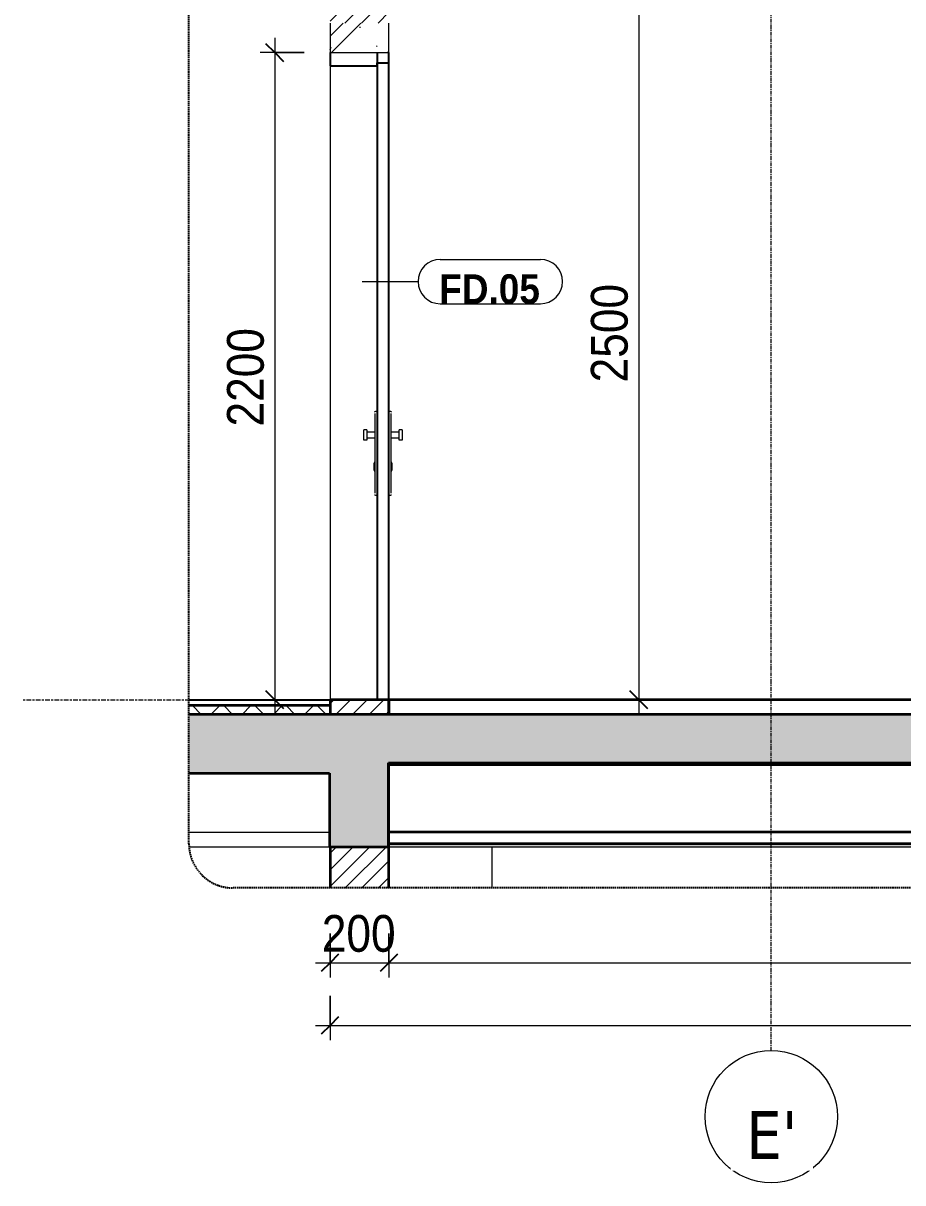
# Model space of a CAD drawing. Header units: millimetres. Extents: x 41758 to 237109, y 3795 to 78637.
# Drawn here: x 57239 to 60229, y 3958 to 7900 of the extents above; entities that cross this region are included whole.
import ezdxf

# ---------------------------------------------------------------- set-up
doc = ezdxf.new("R2010")
doc.units = ezdxf.units.MM
for name, pattern in [('Centre', [31.75, 6.35, -4.7625, 15.875, -4.7625]), ('Grid Line', [22.225, 12.7, -3.175, 3.175, -3.175]), ('Hidden', [7.14375, 4.7625, -2.38125]), ('IMPORT-CENTER _2_', [40.64, 25.4, -5.08, 5.08, -5.08])]:
    doc.linetypes.add(name, pattern=pattern)
for name, color, linetype, lineweight in [('0-4', 90, 'Continuous', 5), ('A-ANNO-DIMS', 211, 'Continuous', 9), ('A-ANNO-DIMS-50', 211, 'Continuous', 9), ('A-CLNG-1', 250, 'Continuous', 35), ('A-CLNG-FNSH-1', 7, 'Continuous', 18), ('A-CLNG-PATT-3', 13, 'Continuous', 18), ('A-DETL-GENF', 92, 'Continuous', 18), ('A-DETL-GENF-4', 9, 'Continuous', 18), ('A-DETL-GENF-5', 92, 'Hidden', 25), ('A-DETL-MEDM', 33, 'Continuous', 35), ('A-DETL-THIN', 151, 'Continuous', 18), ('A-DOOR', 31, 'Continuous', 18), ('A-DOOR-4', 31, 'Continuous', 25), ('A-DOOR-FRAM', 31, 'Continuous', 25), ('A-DOOR-FRAM-1', 31, 'Continuous', 18), ('A-DOOR-IDEN', 31, 'Continuous', 9), ('A-FLOR-FNSH-1', 250, 'Continuous', 35), ('A-FLOR-LEVL-2', 51, 'Centre', 9), ('A-FLOR-PATT-1', 253, 'Continuous', 18), ('A-FLOR-PATT-3', 8, 'Continuous', 18), ('A-WALL', 113, 'Continuous', 18), ('A-WALL-2', 250, 'Continuous', 35), ('A-WALL-PATT-2', 111, 'Continuous', 18), ('G-IMPT', 8, 'Continuous', 18), ('G-IMPT-3', 8, 'IMPORT-CENTER _2_', 18), ('M-EQPM', 50, 'Continuous', 18), ('M-EQPM-2', 50, 'Continuous', 25), ('S-BEAM-2', 7, 'Continuous', 18), ('S-GRID-1', 1, 'Grid Line', 9), ('S-GRID-IDEN', 1, 'Continuous', 9)]:
    doc.layers.add(name, color=color, linetype=linetype, lineweight=lineweight)
doc.styles.add('Arial_B_1', font='arialbd.ttf', dxfattribs={"width": 0.9, "height": 100})
doc.styles.add('Tahoma_B', font='tahomabd.ttf', dxfattribs={"height": 162.5})
doc.styles.add('UTM Avo', font='', dxfattribs={"width": 0.9, "height": 125})
doc.styles.get('UTM Avo').set_extended_font_data('UTM Avo')
doc.dimstyles.new('1_Dim_chi_tiet_2_5', dxfattribs={"dimscale": 304.8, "dimtxt": 124.912619, "dimasz": 0.19685, "dimexe": 0.164042, "dimexo": 0.0625, "dimgap": 0.016404, "dimtad": 1, "dimdec": 0, "dimrnd": 5, "dimzin": 0, "dimdsep": 46, "dimtxsty": 'UTM Avo', "dimblk1": 'OBLIQUE', "dimblk2": 'OBLIQUE', "dimsah": 1, "dimcen": 0.09, "dimdle": 0.164042, "dimazin": 0, "dimtfac": 1, "dimtdec": 4, "dimtix": 1, "dimtmove": 0, "dimatfit": 3, "dimfxl": 0.328084, "dimfxlon": 1, "dimtvp": 1, "dimtolj": 1, "dimtzin": 0, "dimarcsym": 2})
pattern_1 = [(50, (40790.24, 15875), (364.368, -31.878), [38.1, -419.1]), (355, (40790.24, 15875), (-70.486, 382.113), [30.48, -335.28]), (100.451, (40820.6, 15872.34), (293.885, 350.233), [32.38, -356.18]), (46.184, (40790.24, 15976.6), (542.158, -84.086), [57.15, -628.65]), (96.636, (40835.4, 15969.6), (474.805, 494.855), [48.57, -534.27]), (351.184, (40790.24, 15976.6), (474.81, 494.85), [45.72, -502.92]), (21, (40841.04, 15951.2), (303.2285, -204.5305), [38.1, -419.1]), (326, (40841.04, 15951.2), (123.604, 368.376), [30.48, -335.28]), (71.451, (40866.3, 15934.16), (426.834, 163.843), [32.38, -356.18]), (37.5, (40790.24, 15875), (6.1766, 169.1102), [3.353, -327.863, 3.353, -337.007, -336.55]), (37.5, (40790.24, 15875), (6.1766, 169.1102), [-671.576, 3.353, -333.197]), (7.5, (40790.24, 15875), (133.639, 200.3615), [3.353, -190.703, 3.353, -320.243, -128.27]), (7.5, (40790.24, 15875), (133.639, 200.3615), [-517.652, 3.353, -124.917]), (327.5, (40676.96, 15875), (271.1818, -11.4584), [3.353, -123.647, 3.353, -392.887, -525.78]), (327.5, (40676.96, 15875), (271.1818, -11.4584), [-523.24, 3.353, -522.427]), (317.5, (40626.16, 15875), (296.2585, 50.853), [3.353, -161.747, 3.353, -259.791, -373.38]), (317.5, (40626.16, 15875), (296.2585, 50.853), [-428.244, 3.353, -370.027]), (45, (40790.24, 15875), (-125.7236, 125.7236), []), (45, (40790.24, 16065.5), (-125.7236, 125.7236), [])]
pattern_2 = [(45, (63535.365, 15875), (-28.28427, 28.28427), [])]
pattern_3 = [(50, (63535.37, 15875), (364.368, -31.878), [38.1, -419.1]), (355, (63535.37, 15875), (-70.486, 382.113), [30.48, -335.28]), (100.451, (63565.73, 15872.34), (293.885, 350.233), [32.38, -356.18]), (46.184, (63535.37, 15976.6), (542.158, -84.086), [57.15, -628.65]), (96.636, (63580.55, 15969.6), (474.805, 494.855), [48.57, -534.27]), (351.184, (63535.37, 15976.6), (474.81, 494.85), [45.72, -502.92]), (21, (63586.17, 15951.2), (303.2285, -204.5305), [38.1, -419.1]), (326, (63586.17, 15951.2), (123.604, 368.376), [30.48, -335.28]), (71.451, (63611.43, 15934.16), (426.834, 163.843), [32.38, -356.18]), (37.5, (63535.37, 15875), (6.1766, 169.1102), [3.353, -327.863, 3.353, -337.007, -336.55]), (37.5, (63535.37, 15875), (6.1766, 169.1102), [-671.576, 3.353, -333.197]), (7.5, (63535.37, 15875), (133.639, 200.3615), [3.353, -190.703, 3.353, -320.243, -128.27]), (7.5, (63535.37, 15875), (133.639, 200.3615), [-517.652, 3.353, -124.917]), (327.5, (63422.08, 15875), (271.1818, -11.4584), [3.353, -123.647, 3.353, -392.887, -525.78]), (327.5, (63422.08, 15875), (271.1818, -11.4584), [-523.24, 3.353, -522.427]), (317.5, (63371.28, 15875), (296.2585, 50.853), [3.353, -161.747, 3.353, -259.791, -373.38]), (317.5, (63371.28, 15875), (296.2585, 50.853), [-428.244, 3.353, -370.027]), (45, (63535.37, 15875), (-125.7236, 125.7236), []), (45, (63535.37, 16065.5), (-125.7236, 125.7236), [])]

# ---------------------------------------------------------------- blocks, each defined once
blk = doc.blocks.new('NCV_TKTC_KET CAU_rvt-2-TKCS_CĂN HỘ LOẠI 6 - MẶT CẮT 1')
at = {"layer": 'A-FLOR-PATT-1'}
h = blk.add_hatch(dxfattribs=at)
h.set_pattern_fill('FP_4', color=256, style=0, pattern_type=2)
h.set_pattern_definition(pattern_1)
h.paths.add_polyline_path([(43511.7, 5380), (43536.9, 5380), (43536.9, 5385), (40235.7, 5385), (40235.7, 5380), (43326.9, 5380)])
h.paths.add_polyline_path([(35735.3, 5380), (39935.6, 5380), (39935.6, 5385), (35735.3, 5385), (35735.3, 5384.2)])
h = blk.add_hatch(dxfattribs=at)
h.set_pattern_fill('FP_4', color=256, style=0, pattern_type=2)
h.set_pattern_definition(pattern_1)
h.paths.add_polyline_path([(43511.7, 5380), (43536.9, 5380), (43536.9, 5385), (40235.7, 5385), (40235.7, 5380), (43326.9, 5380)])
h.paths.add_polyline_path([(35735.3, 5380), (39935.6, 5380), (39935.6, 5385), (35735.3, 5385), (35735.3, 5384.2)])
at = {"layer": 'A-FLOR-FNSH-1'}
blk.add_line((35735.3, 5380), (39935.6, 5380), dxfattribs=at)
at = {"layer": 'S-BEAM-2'}
for p, q in [((35057.4, 5150), (35535.2, 5150)), ((35058.7, 5100), (35535.3, 5100))]:
    blk.add_line(p, q, dxfattribs=at)
blk = doc.blocks.new('NCV_TKTC_TANG 2_rvt-2-TKCS_CĂN HỘ LOẠI 6 - MẶT CẮT 1')
at = {"layer": 'A-FLOR-FNSH-1'}
for p, q in [((35737.4, 5600), (35537.4, 5600)), ((35537.4, 5600), (35537.4, 5550)), ((43336.9, 5600), (35736.9, 5600)), ((35736.9, 5600), (35736.9, 5550)), ((35737.4, 5550), (35737.4, 5600))]:
    blk.add_line(p, q, dxfattribs=at)
blk = doc.blocks.new('FD_05 - FD_05-1000x2200mm-V9-TKCS_CĂN HỘ LOẠI 6 - MẶT CẮT 1')
at = {"layer": 'A-DOOR'}
for p, q in [((35689.4, 6572.5), (35689.4, 6302.5)), ((35697.4, 6580), (35691.4, 6580)), ((35743.4, 6580), (35737.4, 6580)), ((35745.4, 6302.5), (35745.4, 6572.5)), ((35652.3, 6510), (35652.3, 6517.5)), ((35662.4, 6517.5), (35652.3, 6517.5)), ((35652.3, 6500), (35652.3, 6510)), ((35662.4, 6517.5), (35662.4, 6510)), ((35662.4, 6510), (35662.4, 6500)), ((35689.3, 6510), (35662.4, 6510)), ((35689.3, 6510), (35689.3, 6509.7)), ((35772.4, 6510), (35745.4, 6510)), ((35745.4, 6509.7), (35745.4, 6510)), ((35772.4, 6510), (35772.4, 6517.5)), ((35782.4, 6517.5), (35772.4, 6517.5)), ((35772.4, 6500), (35772.4, 6510)), ((35782.4, 6517.5), (35782.4, 6510)), ((35782.4, 6510), (35782.4, 6500)), ((35652.3, 6490), (35652.3, 6500)), ((35652.3, 6482.5), (35652.3, 6490)), ((35662.4, 6482.5), (35652.3, 6482.5)), ((35662.4, 6500), (35662.4, 6490)), ((35662.4, 6490), (35662.4, 6482.5)), ((35662.4, 6490), (35689.3, 6490)), ((35689.3, 6490.3), (35689.3, 6490)), ((35745.4, 6490), (35745.4, 6490.3)), ((35745.4, 6490), (35772.4, 6490)), ((35772.4, 6490), (35772.4, 6500)), ((35772.4, 6482.5), (35772.4, 6490)), ((35782.4, 6482.5), (35772.4, 6482.5)), ((35782.4, 6500), (35782.4, 6490)), ((35782.4, 6490), (35782.4, 6482.5)), ((35689.4, 6406), (35687.4, 6406)), ((35687.4, 6395.1), (35687.4, 6405.3)), ((35687.4, 6381.2), (35687.4, 6395.1)), ((35689.4, 6395.1), (35687.4, 6395.1)), ((35747.4, 6406), (35745.4, 6406)), ((35747.4, 6395.1), (35745.4, 6395.1)), ((35747.4, 6405.3), (35747.4, 6395.1)), ((35747.4, 6395.1), (35747.4, 6381.2)), ((35687.4, 6378.8), (35687.4, 6381.2)), ((35687.4, 6377.7), (35689.4, 6377.7)), ((35745.4, 6377.7), (35747.4, 6377.7)), ((35747.4, 6381.2), (35747.4, 6378.8)), ((35691.4, 6295), (35697.4, 6295)), ((35737.4, 6295), (35743.4, 6295))]:
    blk.add_line(p, q, dxfattribs=at)
at = {"layer": 'A-DOOR', "flags": 128}
for points in [[(35689.4, 6578), (35689.4, 6578.1), (35689.4, 6578.2), (35689.4, 6578.2), (35689.4, 6578.3), (35689.4, 6578.4), (35689.4, 6578.5), (35689.4, 6578.6), (35689.5, 6578.6), (35689.5, 6578.7), (35689.5, 6578.8), (35689.6, 6578.9), (35689.6, 6578.9), (35689.6, 6579), (35689.7, 6579.1), (35689.7, 6579.1), (35689.8, 6579.2), (35689.8, 6579.3), (35689.9, 6579.3), (35689.9, 6579.4), (35690, 6579.4), (35690, 6579.5), (35690.1, 6579.5), (35690.2, 6579.6), (35690.2, 6579.6), (35690.3, 6579.7), (35690.4, 6579.7), (35690.4, 6579.8), (35690.5, 6579.8), (35690.6, 6579.8), (35690.6, 6579.9), (35690.7, 6579.9)], [(35691.1, 6580), (35691.2, 6580), (35691.3, 6580), (35691.3, 6580)], [(35743.4, 6580), (35743.5, 6580), (35743.6, 6580)], [(35744.1, 6579.9), (35744.1, 6579.8), (35744.2, 6579.8), (35744.3, 6579.8), (35744.4, 6579.7), (35744.4, 6579.7), (35744.5, 6579.7), (35744.6, 6579.6), (35744.6, 6579.6), (35744.7, 6579.5), (35744.7, 6579.4), (35744.8, 6579.4), (35744.9, 6579.3), (35744.9, 6579.3), (35745, 6579.2), (35745, 6579.1), (35745, 6579.1), (35745.1, 6579), (35745.1, 6578.9), (35745.2, 6578.9), (35745.2, 6578.8), (35745.2, 6578.7), (35745.3, 6578.6), (35745.3, 6578.6), (35745.3, 6578.5), (35745.3, 6578.4), (35745.3, 6578.3), (35745.3, 6578.3), (35745.4, 6578.2), (35745.4, 6578.1), (35745.4, 6578), (35745.4, 6578)], [(35690.7, 6295.1), (35690.6, 6295.2), (35690.5, 6295.2), (35690.4, 6295.2), (35690.4, 6295.3), (35690.3, 6295.3), (35690.2, 6295.3), (35690.2, 6295.4), (35690.1, 6295.4), (35690, 6295.5), (35690, 6295.6), (35689.9, 6295.6), (35689.9, 6295.7), (35689.8, 6295.7), (35689.8, 6295.8), (35689.7, 6295.9), (35689.7, 6295.9), (35689.6, 6296), (35689.6, 6296.1), (35689.6, 6296.1), (35689.5, 6296.2), (35689.5, 6296.3), (35689.5, 6296.4), (35689.4, 6296.4), (35689.4, 6296.5), (35689.4, 6296.6), (35689.4, 6296.7), (35689.4, 6296.7), (35689.4, 6296.8), (35689.4, 6296.9), (35689.4, 6297), (35689.4, 6297)], [(35691.3, 6295), (35691.2, 6295), (35691.1, 6295)], [(35743.6, 6295), (35743.5, 6295), (35743.5, 6295), (35743.4, 6295)], [(35745.4, 6297), (35745.4, 6296.9), (35745.4, 6296.8), (35745.3, 6296.8), (35745.3, 6296.7), (35745.3, 6296.6), (35745.3, 6296.5), (35745.3, 6296.4), (35745.3, 6296.4), (35745.2, 6296.3), (35745.2, 6296.2), (35745.2, 6296.1), (35745.1, 6296.1), (35745.1, 6296), (35745.1, 6295.9), (35745, 6295.9), (35745, 6295.8), (35744.9, 6295.7), (35744.9, 6295.7), (35744.8, 6295.6), (35744.8, 6295.6), (35744.7, 6295.5), (35744.6, 6295.5), (35744.6, 6295.4), (35744.5, 6295.4), (35744.4, 6295.3), (35744.4, 6295.3), (35744.3, 6295.2), (35744.2, 6295.2), (35744.2, 6295.2), (35744.1, 6295.1), (35744, 6295.1)]]:
    blk.add_lwpolyline(points, dxfattribs=at)
at = {"layer": 'A-DOOR-4'}
for p, q in [((35697.4, 7800), (35697.4, 5600)), ((35737.4, 5600), (35737.4, 7800)), ((35697.4, 5600), (35737.4, 5600))]:
    blk.add_line(p, q, dxfattribs=at)
at = {"layer": 'A-DOOR-FRAM'}
for p, q in [((35537.4, 7800), (35537.4, 7755)), ((35737.4, 7765), (35737.4, 7800)), ((35537.4, 7755), (35697.4, 7755)), ((35697.4, 7755), (35697.4, 7765)), ((35697.4, 7765), (35737.4, 7765))]:
    blk.add_line(p, q, dxfattribs=at)
at = {"layer": 'A-DOOR-FRAM-1'}
blk.add_line((35537.4, 7755), (35537.4, 5600), dxfattribs=at)
blk = doc.blocks.new('TKTC_XREF_251221_MB TANG 2-7 - TKTC_XREF_260130_MB TANG 2-5_dwg_$cc-4746805-TKCS_CĂN HỘ LOẠI 6 - MẶT CẮT 1')
at = {"layer": 'G-IMPT-3'}
for p, q in [((37451.6, 5600), (37298.6, 5600)), ((37375.1, 5600), (37375.1, 5600))]:
    blk.add_line(p, q, dxfattribs=at)
at = {"layer": 'M-EQPM'}
for p, q in [((37318.2, 5600), (37318.2, 5600)), ((37375.1, 5600), (37362.6, 5600)), ((37362.6, 5600), (37375.1, 5600)), ((37375.1, 5600), (37429.2, 5600)), ((37429.2, 5600), (37375.1, 5600)), ((37375.1, 5600), (37387.6, 5600)), ((37387.6, 5600), (37375.1, 5600))]:
    blk.add_line(p, q, dxfattribs=at)
blk = doc.blocks.new('TKTC_XREF_251221_MB TANG 2-7 - TKTC_XREF_260130_MB TANG 2-5_dwg_CUM U_DN100-V26-TKCS_CĂN HỘ LOẠI 6 - MẶT CẮT 1')
at = {"layer": 'G-IMPT'}
for p, q in [((37296.2, 5600), (37297.2, 5600)), ((37297.2, 5600), (37296.2, 5600)), ((37296.2, 5600), (37297.2, 5600)), ((37297.2, 5600), (37296.2, 5600)), ((37302.6, 5600), (37297.2, 5600)), ((37297.2, 5600), (37302.6, 5600)), ((37302.6, 5600), (37297.2, 5600)), ((37297.2, 5600), (37302.6, 5600)), ((37303.6, 5600), (37303.6, 5600)), ((37303.6, 5600), (37303.6, 5600)), ((37303.6, 5600), (37308.3, 5600)), ((37308.3, 5600), (37303.6, 5600)), ((37308.3, 5600), (37303.6, 5600)), ((37308.3, 5600), (37303.6, 5600)), ((37303.6, 5600), (37308.3, 5600)), ((37308.3, 5600), (37303.6, 5600)), ((37308.3, 5600), (37303.6, 5600)), ((37308.3, 5600), (37303.6, 5600)), ((37308.3, 5600), (37310.3, 5600)), ((37310.3, 5600), (37308.3, 5600)), ((37308.3, 5600), (37310.3, 5600)), ((37310.3, 5600), (37308.3, 5600)), ((37310.3, 5600), (37375.1, 5600)), ((37310.3, 5600), (37375.1, 5600)), ((37310.3, 5600), (37375.1, 5600)), ((37310.3, 5600), (37375.1, 5600)), ((37375.1, 5600), (37434.4, 5600)), ((37434.4, 5600), (37375.1, 5600)), ((37375.1, 5600), (37375.1, 5600)), ((37375.1, 5600), (37442.2, 5600)), ((37442.2, 5600), (37375.1, 5600))]:
    blk.add_line(p, q, dxfattribs=at)
blk = doc.blocks.new('TKTC_XREF_251221_MB TANG 2-7 - TKTC_XREF_251221_MB TANG 2-7-2039446-TKCS_CĂN HỘ LOẠI 6 - MẶT CẮT 1')
at = {"layer": 'M-EQPM'}
for p, q in [((37310.1, 5600), (37260.3, 5600)), ((37260.3, 5600), (37310.1, 5600)), ((37459.9, 5600), (37310.2, 5600)), ((37310.2, 5600), (37459.9, 5600))]:
    blk.add_line(p, q, dxfattribs=at)
at = {"layer": 'M-EQPM-2'}
blk.add_line((35057.4, 5600), (45537, 5600), dxfattribs=at)
for name in ['TKTC_XREF_251221_MB TANG 2-7 - TKTC_XREF_260130_MB TANG 2-5_dwg_CUM U_DN100-V26-TKCS_CĂN HỘ LOẠI 6 - MẶT CẮT 1', 'TKTC_XREF_251221_MB TANG 2-7 - TKTC_XREF_260130_MB TANG 2-5_dwg_$cc-4746805-TKCS_CĂN HỘ LOẠI 6 - MẶT CẮT 1']:
    blk.add_blockref(name, (0, 0))
blk = doc.blocks.new('BORDER VIEW - BORDER VIEW-2596443-TKCS_CĂN HỘ LOẠI 6 - MẶT CẮT 1')
at = {"layer": 'A-DETL-GENF-5'}
for p, q in [((35057.4, 5110), (35057.4, 9125.3)), ((45947.2, 4960), (35207.4, 4960))]:
    blk.add_line(p, q, dxfattribs=at)
blk.add_arc((35207.4, 5110), 150, 180, 270, dxfattribs=at)
blk = doc.blocks.new('Grid - M_Grid Head - Circle-353313-TKCS_CĂN HỘ LOẠI 6 - MẶT CẮT 1')
at = {"layer": 'S-GRID-IDEN'}
blk.add_circle((39236.9, 4182.6), 225, dxfattribs=at)
blk = doc.blocks.new('STN_Door Tag - STN_Door Tag-1788670-TKCS_CĂN HỘ LOẠI 6 - MẶT CẮT 1')
at = {"layer": 'A-DOOR-IDEN'}
for p, q in [((35911.9, 7097), (36252, 7097)), ((35911.9, 6946.1), (36252, 6946.1))]:
    blk.add_line(p, q, dxfattribs=at)
for centre, start, end in [((35911.9, 7021.6), 90, 270), ((36252, 7021.6), 270, 90)]:
    blk.add_arc(centre, 75.5, start, end, dxfattribs=at)
blk = doc.blocks.new('DIMBLOCK62-TKCS_CĂN HỘ LOẠI 6 - MẶT CẮT 1')
at = {"layer": 'A-ANNO-DIMS-50'}
for p, q in [((58094.3, 7850), (58094.3, 5550)), ((58194.3, 7800), (58044.3, 7800)), ((58094.3, 7800), (58194.3, 7800)), ((58194.3, 5600), (58044.3, 5600)), ((58094.3, 5600), (58194.3, 5600))]:
    blk.add_line(p, q, dxfattribs=at)
at = {"layer": 'A-ANNO-DIMS-50', "lineweight": 25}
for p, q in [((58094.3, 7800), (58064.3, 7830)), ((58094.3, 7800), (58124.3, 7770)), ((58094.3, 5600), (58064.3, 5630)), ((58094.3, 5600), (58124.3, 5570))]:
    blk.add_line(p, q, dxfattribs=at)
at = {"layer": 'A-ANNO-DIMS-50', "color": 0, "insert": (57931.9, 6528.8), "char_height": 125, "width": 410.824, "attachment_point": 1, "rotation": 90, "line_spacing_factor": 1.110334, "style": 'UTM Avo'}
blk.add_mtext('2200', dxfattribs=at)
blk = doc.blocks.new('_Oblique')
at = {"color": 0, "linetype": 'ByBlock', "lineweight": -2}
blk.add_line((-0.5, -0.5), (0.5, 0.5), dxfattribs=at)
blk = doc.blocks.new('DIMBLOCK66-TKCS_CĂN HỘ LOẠI 6 - MẶT CẮT 1')
at = {"layer": 'A-ANNO-DIMS-50'}
for p, q in [((58282.5, 4805.6), (58282.5, 4655.6)), ((58282.5, 4705.6), (58282.5, 4805.6)), ((58482.5, 4805.6), (58482.5, 4655.6)), ((58482.5, 4705.6), (58482.5, 4805.6)), ((58232.5, 4705.6), (58482.5, 4705.6))]:
    blk.add_line(p, q, dxfattribs=at)
at = {"layer": 'A-ANNO-DIMS-50', "lineweight": 25}
for p, q in [((58282.5, 4705.6), (58312.5, 4735.6)), ((58482.5, 4705.6), (58512.5, 4735.6)), ((58282.5, 4705.6), (58252.5, 4675.6)), ((58482.5, 4705.6), (58452.5, 4675.6))]:
    blk.add_line(p, q, dxfattribs=at)
at = {"layer": 'A-ANNO-DIMS-50', "color": 0, "insert": (58254.1, 4868), "char_height": 125, "width": 308.118, "attachment_point": 1, "line_spacing_factor": 1.110334, "style": 'UTM Avo'}
blk.add_mtext('200', dxfattribs=at)
blk = doc.blocks.new('DIMBLOCK67-TKCS_CĂN HỘ LOẠI 6 - MẶT CẮT 1')
at = {"layer": 'A-ANNO-DIMS-50'}
for p, q in [((58482.5, 4805.6), (58482.5, 4655.6)), ((58482.5, 4705.6), (58482.5, 4805.6)), ((66082.1, 4805.6), (66082.1, 4655.6)), ((66082.1, 4705.6), (66082.1, 4805.6)), ((58482.5, 4705.6), (66082.1, 4705.6))]:
    blk.add_line(p, q, dxfattribs=at)
at = {"layer": 'A-ANNO-DIMS-50', "lineweight": 25}
for p, q in [((58482.5, 4705.6), (58512.5, 4735.6)), ((66082.1, 4705.6), (66112.1, 4735.6)), ((58482.5, 4705.6), (58452.5, 4675.6)), ((66082.1, 4705.6), (66052.1, 4675.6))]:
    blk.add_line(p, q, dxfattribs=at)
at = {"layer": 'A-ANNO-DIMS-50', "color": 0, "insert": (62111.1, 4868), "char_height": 125, "width": 410.824, "attachment_point": 1, "line_spacing_factor": 1.110334, "style": 'UTM Avo'}
blk.add_mtext('7600', dxfattribs=at)
blk = doc.blocks.new('DIMBLOCK69-TKCS_CĂN HỘ LOẠI 6 - MẶT CẮT 1')
at = {"layer": 'A-ANNO-DIMS-50'}
for p, q in [((58282.5, 4592.9), (58282.5, 4442.9)), ((58282.5, 4492.9), (58282.5, 4592.9)), ((68477.1, 4592.9), (68477.1, 4442.9)), ((68477.1, 4492.9), (68477.1, 4592.9)), ((58232.5, 4492.9), (68527.1, 4492.9))]:
    blk.add_line(p, q, dxfattribs=at)
at = {"layer": 'A-ANNO-DIMS-50', "lineweight": 25}
for p, q in [((58282.5, 4492.9), (58312.5, 4522.9)), ((68477.1, 4492.9), (68507.1, 4522.9)), ((58282.5, 4492.9), (58252.5, 4462.9)), ((68477.1, 4492.9), (68447.1, 4462.9))]:
    blk.add_line(p, q, dxfattribs=at)
at = {"layer": 'A-ANNO-DIMS-50', "color": 0, "insert": (63165.8, 4655.2), "char_height": 125, "width": 513.53, "attachment_point": 1, "line_spacing_factor": 1.110334, "style": 'UTM Avo'}
blk.add_mtext('10195', dxfattribs=at)
blk = doc.blocks.new('DIMBLOCK74-TKCS_CĂN HỘ LOẠI 6 - MẶT CẮT 1')
at = {"layer": 'A-ANNO-DIMS-50', "lineweight": 25}
for p, q in [((59331.4, 8100), (59301.4, 8130)), ((59331.4, 8100), (59361.4, 8070)), ((59331.4, 5600), (59301.4, 5630)), ((59331.4, 5600), (59361.4, 5570))]:
    blk.add_line(p, q, dxfattribs=at)
at = {"layer": 'A-ANNO-DIMS-50'}
for p, q in [((59431.4, 8100), (59281.4, 8100)), ((59331.4, 8100), (59331.4, 5550)), ((59331.4, 8100), (59431.4, 8100)), ((59431.4, 5600), (59281.4, 5600)), ((59331.4, 5600), (59431.4, 5600))]:
    blk.add_line(p, q, dxfattribs=at)
at = {"layer": 'A-ANNO-DIMS-50', "color": 0, "insert": (59169, 6678.8), "char_height": 125, "width": 410.824, "attachment_point": 1, "rotation": 90, "line_spacing_factor": 1.110334, "style": 'UTM Avo'}
blk.add_mtext('2500', dxfattribs=at)

msp = doc.modelspace()

# ---------------------------------------------------------------- hatches: boundary and pattern name
at = {"layer": 'A-CLNG-PATT-3'}
h = msp.add_hatch(dxfattribs=at)
h.set_pattern_fill('FP_6', color=256, style=0, pattern_type=2)
h.set_pattern_definition([(0, (63535.37, 15875), (406.4, 101.6), [16.764, -288.036, 16.764, -288.036, -1625.6]), (0, (63535.37, 15875), (406.4, 101.6), [-609.6, 16.764, -592.836, 16.764, -288.036, -711.2]), (0, (63535.37, 15875), (406.4, 101.6), [-1524, 16.764, -186.436, 16.764, -491.236]), (120, (63687.77, 15925.8), (-291.1882, 301.1527), [16.764, -288.036, 16.764, -288.036, -1625.6]), (120, (63687.77, 15925.8), (-291.1882, 301.1527), [-609.6, 16.764, -592.836, 16.764, -288.036, -711.2]), (120, (63687.77, 15925.8), (-291.1882, 301.1527), [-1524, 16.764, -186.436, 16.764, -491.236]), (240, (63738.57, 16129), (-115.2118, -402.7527), [16.764, -288.036, 16.764, -288.036, -1625.6]), (240, (63738.57, 16129), (-115.2118, -402.7527), [-609.6, 16.764, -592.836, 16.764, -288.036, -711.2]), (240, (63738.57, 16129), (-115.2118, -402.7527), [-1524, 16.764, -186.436, 16.764, -491.236])])
h.paths.add_polyline_path([(68582.1, 5100), (68582.1, 5110), (67282.1, 5110), (67282.1, 5100), (68482.1, 5100)])
h.paths.add_polyline_path([(58832.9, 5100), (62680.8, 5100), (62680.8, 5110), (58482.5, 5110), (58482.5, 5100)])
h.paths.add_polyline_path([(66980.4, 5100), (66980.4, 5110), (62980.8, 5110), (62980.8, 5100), (66582.1, 5100)])
at = {"layer": 'A-DETL-GENF-4'}
h = msp.add_hatch(dxfattribs=at)
h.set_pattern_fill('FP_4', color=256, style=0, pattern_type=2)
h.set_pattern_definition(pattern_3)
h.paths.add_polyline_path([(58482.1, 7800), (58482.5, 7800), (58482.1, 7900), (58282.5, 7900), (58282.5, 7800)])
h = msp.add_hatch(dxfattribs=at)
h.set_pattern_fill('FP_4', color=256, style=0, pattern_type=2)
h.set_pattern_definition(pattern_3)
h.paths.add_polyline_path([(67280.4, 4960), (67282.1, 4960), (67282.1, 5335), (68282.5, 5335), (68282.5, 5150), (68482.5, 5150), (68482.5, 5330), (68842.3, 5330), (68842.3, 5500), (68482.5, 5500), (68482.1, 5700), (68282.1, 5700), (68282.1, 5500), (66282.1, 5500), (66282.1, 5550), (57802.5, 5550), (57802.5, 5350), (58280.4, 5350), (58280.4, 5100), (58480.4, 5100), (58480.4, 5385), (62680.8, 5385), (62680.8, 4960), (62980.8, 4960), (62980.8, 5385), (66282.1, 5385), (66282.1, 5335), (66980.4, 5335), (66980.4, 4960), (67102.7, 4960)])
at = {"layer": 'A-FLOR-PATT-3'}
h = msp.add_hatch(dxfattribs=at)
h.set_pattern_fill('FP_8', color=256, style=0, pattern_type=2)
h.set_pattern_definition([(45, (63535.365, 15875), (-53.033, 53.033), []), (135, (63535.365, 15875), (-53.033, -53.033), [])])
h.paths.add_polyline_path([(58282.5, 5550), (58282.5, 5580), (57802.5, 5580), (57802.5, 5550), (58280.4, 5550)])
at = {"layer": 'A-WALL-PATT-2'}
h = msp.add_hatch(dxfattribs=at)
h.set_pattern_fill('FP_3', color=256, style=0, pattern_type=2)
h.set_pattern_definition(pattern_2)
h.paths.add_polyline_path([(58282.5, 5550), (58482.1, 5550.1), (58482.1, 5600), (58282.5, 5600), (58282.5, 5580)])
h.paths.add_polyline_path([(58282.5, 7900), (58482.5, 7900), (58482.1, 8780), (58480.4, 8780), (58480.4, 8500), (58282.5, 8500), (58282.5, 8403.7)])
h = msp.add_hatch(dxfattribs=at)
h.set_pattern_fill('FP_3', color=256, style=0, pattern_type=2)
h.set_pattern_definition(pattern_2)
h.paths.add_polyline_path([(58282.5, 4960), (58482.5, 4960), (58482.1, 5380), (58480.4, 5380), (58480.4, 5100), (58282.5, 5100)])

# ---------------------------------------------------------------- linework, layer by layer
at = {"layer": 'A-CLNG-1'}
for p, q in [((62680.8, 5150), (58482.5, 5150)), ((62680.8, 5110), (58482.5, 5110))]:
    msp.add_line(p, q, dxfattribs=at)
at = {"layer": 'A-CLNG-FNSH-1'}
msp.add_line((58482.5, 5100), (62680.8, 5100), dxfattribs=at)
at = {"layer": 'A-DETL-MEDM'}
for p, q in [((66282.1, 5550), (57802.5, 5550)), ((58480.4, 5100), (58480.4, 5385)), ((58480.4, 5385), (62680.8, 5385)), ((57802.5, 5350), (58280.4, 5350)), ((58280.4, 5350), (58280.4, 5100)), ((58280.4, 5100), (58480.4, 5100))]:
    msp.add_line(p, q, dxfattribs=at)
at = {"layer": 'A-DETL-THIN'}
for p, q in [((58282.5, 7900), (58282.5, 7800)), ((58482.5, 7800), (58482.5, 7900)), ((58282.5, 7800), (58482.5, 7800))]:
    msp.add_line(p, q, dxfattribs=at)
at = {"layer": 'A-DOOR-IDEN'}
msp.add_line((58391.2, 7022.1), (58581.6, 7022.1), dxfattribs=at)
at = {"layer": 'A-FLOR-FNSH-1'}
msp.add_line((58282.5, 5580), (57802.5, 5580), dxfattribs=at)
at = {"layer": 'A-FLOR-LEVL-2'}
msp.add_line((57239, 5600), (69318.1, 5600), dxfattribs=at)
at = {"layer": 'A-WALL'}
msp.add_line((58832.9, 4960), (58832.9, 5100), dxfattribs=at)
at = {"layer": 'A-WALL-2'}
for p, q in [((58482.5, 5600), (58282.5, 5600)), ((58282.5, 5600), (58282.5, 5550)), ((58482.5, 5550), (58482.5, 5600)), ((58482.5, 4960), (58482.5, 5385)), ((58282.5, 5100), (58282.5, 4960))]:
    msp.add_line(p, q, dxfattribs=at)
at = {"layer": 'S-GRID-1'}
for p, q in [((59782.1, 5657.6), (59782.1, 8691.4)), ((59782.1, 4407.6), (59782.1, 5657.6))]:
    msp.add_line(p, q, dxfattribs=at)

# ---------------------------------------------------------------- block references
at = {"layer": '0-4'}
for name in ['NCV_TKTC_KET CAU_rvt-2-TKCS_CĂN HỘ LOẠI 6 - MẶT CẮT 1', 'NCV_TKTC_TANG 2_rvt-2-TKCS_CĂN HỘ LOẠI 6 - MẶT CẮT 1']:
    msp.add_blockref(name, (22745.1, 0), dxfattribs=at)
at = {"layer": 'A-DETL-GENF'}
msp.add_blockref('BORDER VIEW - BORDER VIEW-2596443-TKCS_CĂN HỘ LOẠI 6 - MẶT CẮT 1', (22745.1, 0), dxfattribs=at)
at = {"layer": 'A-DOOR'}
msp.add_blockref('FD_05 - FD_05-1000x2200mm-V9-TKCS_CĂN HỘ LOẠI 6 - MẶT CẮT 1', (22745.1, 0), dxfattribs=at)
at = {"layer": 'A-DOOR-IDEN'}
msp.add_blockref('STN_Door Tag - STN_Door Tag-1788670-TKCS_CĂN HỘ LOẠI 6 - MẶT CẮT 1', (22745.1, 0), dxfattribs=at)
at = {"layer": 'M-EQPM'}
msp.add_blockref('TKTC_XREF_251221_MB TANG 2-7 - TKTC_XREF_251221_MB TANG 2-7-2039446-TKCS_CĂN HỘ LOẠI 6 - MẶT CẮT 1', (22745.1, 0), dxfattribs=at)
at = {"layer": 'S-GRID-IDEN'}
msp.add_blockref('Grid - M_Grid Head - Circle-353313-TKCS_CĂN HỘ LOẠI 6 - MẶT CẮT 1', (20545.1, 0), dxfattribs=at)

# ---------------------------------------------------------------- texts
at = {"layer": 'A-DOOR-IDEN', "insert": (58824.5, 6995.6), "char_height": 100, "width": 351.45, "attachment_point": 5, "line_spacing_factor": 0.936439, "style": 'Arial_B_1'}
msp.add_mtext('\\pt2.25,4.5,6.75,9,11.25,13.5,15.75,18,20.25,22.5,24.75,27,29.25,31.5,33.75,36,38.25,40.5,42.75,45,47.25,49.5,51.75,54,56.25,58.5,60.75,63,65.25,67.5,69.75,72;FD.05', dxfattribs=at)

# ---------------------------------------------------------------- dimensions: what is measured, and where the dimension line sits
at = {"layer": 'A-ANNO-DIMS'}
for base, p1, p2, override, picture, middle in [((59331.4, 5600), (59431.4, 8100), (59431.4, 5600), {"dimpost": '<>', "dimfxl": 2500}, 'DIMBLOCK74-TKCS_CĂN HỘ LOẠI 6 - MẶT CẮT 1', (59261.7, 6850)), ((58094.3, 5600), (58194.3, 7800), (58194.3, 5600), {"dimpost": '<>', "dimfxl": 2200}, 'DIMBLOCK62-TKCS_CĂN HỘ LOẠI 6 - MẶT CẮT 1', (58024.6, 6700))]:
    dim = msp.add_linear_dim(base=base, p1=p1, p2=p2, angle=90, dimstyle='1_Dim_chi_tiet_2_5', override=override, dxfattribs=at)
    dim.commit()
    dim.dimension.update_dxf_attribs({"geometry": picture, "text_midpoint": middle})
for base, p1, p2, override, picture, middle in [((58482.5, 4705.6), (58282.5, 4805.6), (58482.5, 4805.6), {"dimpost": '<>', "dimfxl": 200}, 'DIMBLOCK66-TKCS_CĂN HỘ LOẠI 6 - MẶT CẮT 1', (58382.5, 4775.3)), ((66082.1, 4705.6), (58482.5, 4805.6), (66082.1, 4805.6), {"dimpost": '<>', "dimfxl": 7599.573178}, 'DIMBLOCK67-TKCS_CĂN HỘ LOẠI 6 - MẶT CẮT 1', (62282.3, 4775.3)), ((68477.1, 4492.9), (58282.5, 4592.9), (68477.1, 4592.9), {"dimpost": '<>', "dimfxl": 10194.623874}, 'DIMBLOCK69-TKCS_CĂN HỘ LOẠI 6 - MẶT CẮT 1', (63379.8, 4562.5))]:
    dim = msp.add_linear_dim(base=base, p1=p1, p2=p2, dimstyle='1_Dim_chi_tiet_2_5', override=override, dxfattribs=at)
    dim.commit()
    dim.dimension.update_dxf_attribs({"geometry": picture, "text_midpoint": middle})

# ---------------------------------------------------------------- next in the draw order: texts
at = {"layer": 'S-GRID-IDEN', "insert": (59784.2, 4120.2), "char_height": 162.5, "width": 198.5, "attachment_point": 5, "line_spacing_factor": 0.996129, "style": 'Tahoma_B', "bg_fill": 3, "box_fill_scale": 1.25, "bg_fill_color": 256, "bg_fill_true_color": 13158600, "bg_fill_transparency": 0}
msp.add_mtext("\\pt634.99962,1269.99925,1905.0005,2540.00013,3174.99975,3809.99937,4445.00062,5080.00025,5714.99987,6349.9995,6985.00075,7620.00037,8255,8889.99962,9524.99925,10160.0005,10795.00013,11429.99975,12064.99938,12700.00063,13335.00025,13969.99988,14604.9995,15240.00075,15875.00038,16510,17144.99963,17779.99925,18415.0005,19050.00013,19684.99975,20319.99938;E'", dxfattribs=at)

doc.saveas('drawing.dxf')
